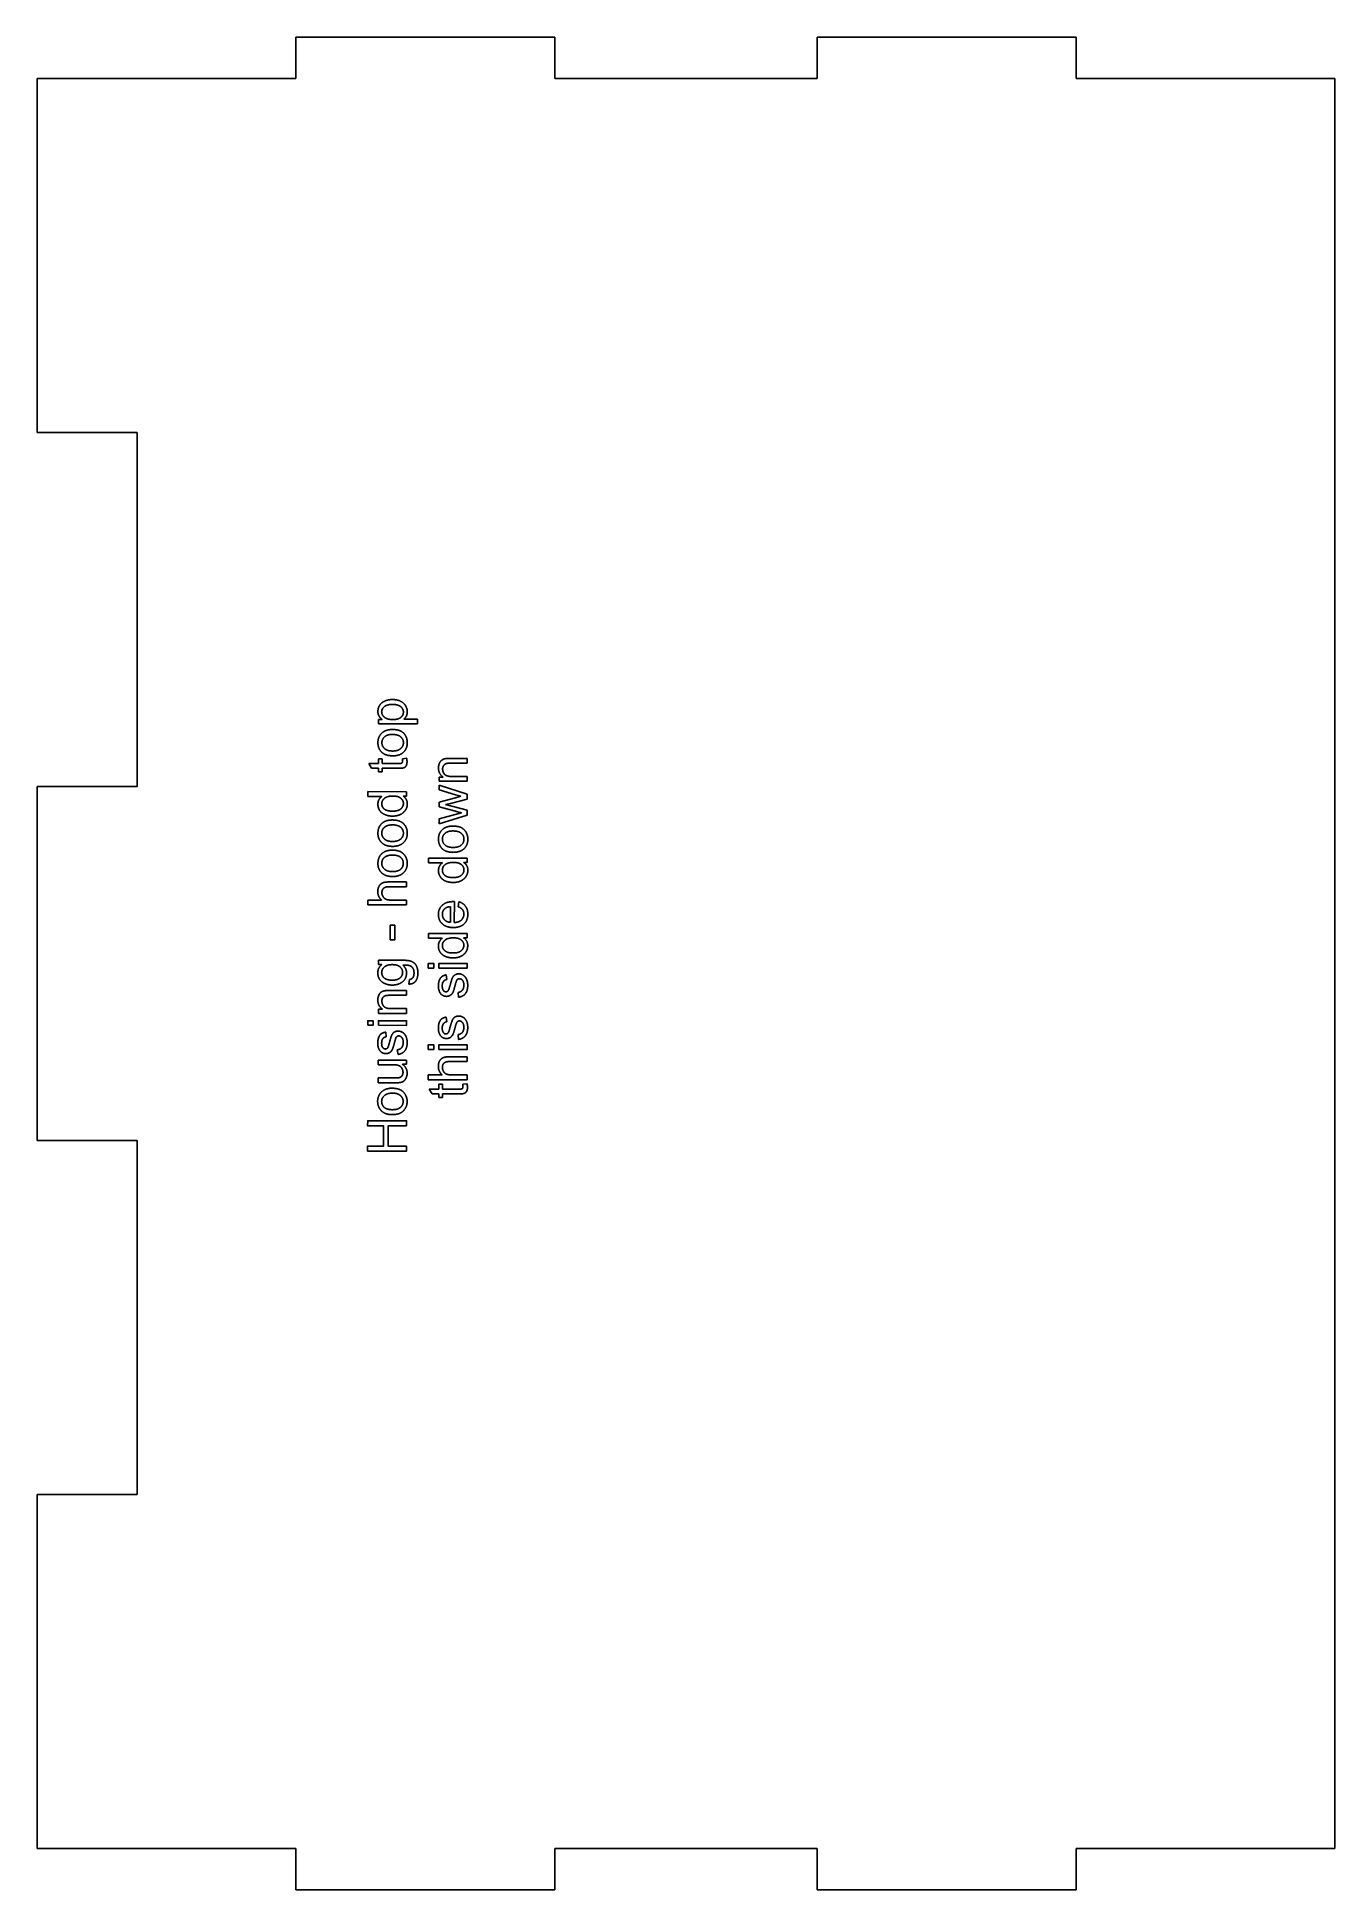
# Model space of a CAD drawing. Extents: x 35 to 135, y 38 to 182.
import ezdxf

# ---------------------------------------------------------------- set-up
doc = ezdxf.new("R2010")
doc.units = 0
doc.header["$MEASUREMENT"] = 0
doc.layers.get('0').update_dxf_attribs({"linetype": 'CONTINUOUS'})

msp = doc.modelspace()

# ---------------------------------------------------------------- linework, layer by layer
at = {"linetype": 'CONTINUOUS'}
for p, q in [((54.88, 178.43), (54.88, 181.63)), ((54.88, 181.63), (74.88, 181.63)), ((74.88, 181.63), (74.88, 178.43)), ((95.17, 178.43), (95.17, 181.63)), ((95.17, 181.63), (115.17, 181.63)), ((115.17, 181.63), (115.17, 178.43)), ((34.88, 151.07), (34.88, 178.43)), ((34.88, 178.43), (54.88, 178.43)), ((74.88, 178.43), (95.17, 178.43)), ((115.17, 178.43), (135.17, 178.43)), ((135.17, 178.43), (135.17, 41.63)), ((42.61, 151.07), (34.88, 151.07)), ((42.61, 123.71), (42.61, 151.07)), ((63.22, 128.91), (64.28, 128.91)), ((64.28, 128.91), (64.28, 128.54)), ((61.27, 128.54), (61.27, 128.88)), ((61.27, 128.88), (61.55, 128.88)), ((64.28, 128.54), (61.27, 128.54)), ((60.73, 125.12), (60.51, 125.48)), ((60.51, 125.48), (61.27, 125.48)), ((61.27, 125.12), (60.73, 125.12)), ((61.27, 125.48), (61.27, 125.85)), ((61.27, 125.85), (61.56, 125.85)), ((61.27, 124.85), (61.27, 125.12)), ((61.56, 124.85), (61.27, 124.85)), ((61.56, 125.85), (61.56, 125.48)), ((61.56, 125.48), (62.83, 125.48)), ((62.81, 125.12), (61.56, 125.12)), ((61.56, 125.12), (61.56, 124.85)), ((63.11, 125.85), (63.44, 125.9)), ((66.79, 125.88), (68.12, 125.88)), ((68.12, 125.51), (66.8, 125.51)), ((68.12, 125.88), (68.12, 125.51)), ((34.88, 96.35), (34.88, 123.71)), ((34.88, 123.71), (42.61, 123.71)), ((60.44, 122.94), (60.44, 123.31)), ((60.44, 123.31), (63.44, 123.3)), ((63.44, 123.3), (63.44, 122.96)), ((65.95, 124.11), (65.95, 124.44)), ((65.95, 124.44), (66.26, 124.44)), ((68.12, 124.11), (65.95, 124.11)), ((65.95, 123.45), (65.95, 123.8)), ((65.95, 123.8), (68.12, 123.12)), ((67.21, 123.07), (65.95, 123.45)), ((66.94, 124.48), (68.12, 124.48)), ((68.12, 124.48), (68.12, 124.11)), ((61.52, 122.94), (60.44, 122.94)), ((63.44, 122.96), (63.17, 122.96)), ((65.95, 122.51), (67.21, 122.84)), ((65.95, 122.14), (65.95, 122.51)), ((67.22, 121.79), (65.95, 122.14)), ((66.82, 122.4), (66.45, 122.31)), ((66.45, 122.31), (68.12, 121.87)), ((68.12, 122.74), (66.82, 122.4)), ((67.63, 122.95), (67.21, 123.07)), ((67.21, 122.84), (67.63, 122.95)), ((68.12, 123.12), (68.12, 122.74)), ((68.12, 121.87), (68.12, 121.49)), ((65.95, 121.2), (67.2, 121.55)), ((68.12, 121.49), (65.95, 120.82)), ((65.95, 120.82), (65.95, 121.2)), ((67.2, 121.55), (67.67, 121.68)), ((65.12, 117.81), (65.12, 118.18)), ((65.12, 118.18), (68.12, 118.17)), ((66.2, 117.81), (65.12, 117.81)), ((68.12, 117.83), (67.85, 117.83)), ((68.12, 118.17), (68.12, 117.83)), ((62.06, 116.33), (63.44, 116.33)), ((63.44, 116.33), (63.44, 115.96)), ((60.44, 114.56), (60.44, 114.93)), ((60.44, 114.93), (61.51, 114.93)), ((63.44, 114.56), (60.44, 114.56)), ((63.44, 115.96), (62.06, 115.96)), ((62.25, 114.93), (63.44, 114.93)), ((63.44, 114.93), (63.44, 114.56)), ((67.13, 114.81), (67.12, 113.19)), ((67.42, 114.42), (67.47, 114.8)), ((66.82, 113.21), (66.82, 114.42)), ((65.12, 111.98), (65.12, 112.35)), ((65.12, 112.35), (68.12, 112.35)), ((66.19, 111.98), (65.12, 111.98)), ((68.12, 112.01), (67.84, 112.01)), ((68.12, 112.35), (68.12, 112.01)), ((61.26, 109.94), (61.26, 110.28)), ((61.26, 110.28), (63.14, 110.28)), ((61.52, 109.94), (61.26, 109.94)), ((66.5, 109.15), (66.55, 108.79)), ((62.1, 107.94), (63.43, 107.94)), ((63.43, 107.57), (62.11, 107.57)), ((63.43, 107.94), (63.43, 107.57)), ((63.61, 108.44), (63.67, 108.79)), ((67.46, 107.42), (67.41, 107.79)), ((61.26, 106.17), (61.26, 106.51)), ((61.26, 106.51), (61.57, 106.51)), ((63.43, 106.17), (61.26, 106.17)), ((62.24, 106.54), (63.43, 106.54)), ((63.43, 106.54), (63.43, 106.17)), ((61.82, 104.72), (61.87, 104.36)), ((66.5, 105.89), (66.55, 105.53)), ((62.78, 103), (62.72, 103.36)), ((67.46, 104.16), (67.41, 104.53)), ((61.25, 102.2), (61.25, 102.57)), ((61.25, 102.57), (63.43, 102.57)), ((62.42, 102.2), (61.25, 102.2)), ((63.43, 102.24), (63.11, 102.24)), ((63.43, 102.57), (63.43, 102.24)), ((66.73, 102.82), (68.11, 102.82)), ((68.11, 102.45), (66.73, 102.45)), ((68.11, 102.82), (68.11, 102.45)), ((61.25, 100.81), (61.25, 101.18)), ((61.25, 101.18), (62.46, 101.18)), ((62.6, 100.81), (61.25, 100.81)), ((65.11, 101.05), (65.11, 101.42)), ((65.11, 101.42), (66.19, 101.42)), ((68.11, 101.05), (65.11, 101.05)), ((65.4, 99.95), (65.18, 100.32)), ((65.18, 100.32), (65.94, 100.32)), ((65.94, 100.32), (65.94, 100.69)), ((65.94, 100.69), (66.22, 100.69)), ((66.22, 100.69), (66.22, 100.32)), ((66.22, 100.32), (67.49, 100.32)), ((66.92, 101.42), (68.11, 101.42)), ((67.78, 100.69), (68.1, 100.74)), ((68.11, 101.42), (68.11, 101.05)), ((65.94, 99.95), (65.4, 99.95)), ((65.94, 99.68), (65.94, 99.95)), ((66.22, 99.68), (65.94, 99.68)), ((67.47, 99.95), (66.22, 99.95)), ((66.22, 99.95), (66.22, 99.68)), ((42.61, 96.35), (34.88, 96.35)), ((42.61, 68.99), (42.61, 96.35)), ((34.88, 41.63), (34.88, 68.99)), ((34.88, 68.99), (42.61, 68.99)), ((54.88, 41.63), (34.88, 41.63)), ((54.88, 38.43), (54.88, 41.63)), ((95.17, 41.63), (74.88, 41.63)), ((74.88, 41.63), (74.88, 38.43)), ((95.17, 38.43), (95.17, 41.63)), ((135.17, 41.63), (115.17, 41.63)), ((115.17, 41.63), (115.17, 38.43)), ((74.88, 38.43), (54.88, 38.43)), ((115.17, 38.43), (95.17, 38.43))]:
    msp.add_line(p, q, dxfattribs=at)
for points in [[(62.16, 111.86), (62.53, 111.86), (62.53, 112.99), (62.16, 112.99), (62.16, 111.86)], [(65.11, 109.67), (65.54, 109.67), (65.54, 110.04), (65.11, 110.04), (65.11, 109.67)], [(65.94, 109.67), (68.11, 109.67), (68.11, 110.04), (65.94, 110.04), (65.94, 109.67)], [(60.43, 105.25), (60.85, 105.25), (60.85, 105.61), (60.43, 105.61), (60.43, 105.25)], [(61.26, 105.25), (63.43, 105.24), (63.43, 105.61), (61.26, 105.61), (61.26, 105.25)], [(65.11, 103.38), (65.53, 103.38), (65.53, 103.75), (65.11, 103.75), (65.11, 103.38)], [(65.94, 103.38), (68.11, 103.38), (68.11, 103.75), (65.94, 103.75), (65.94, 103.38)], [(60.42, 95.52), (63.42, 95.52), (63.42, 95.92), (62.01, 95.92), (62.01, 97.48), (63.42, 97.47), (63.43, 97.87), (60.43, 97.87), (60.42, 97.48), (61.66, 97.48), (61.66, 95.92), (60.42, 95.92), (60.42, 95.52)]]:
    msp.add_lwpolyline(points, dxfattribs=at)
for points in [[(61.37, 130), (61.51, 130.21), (61.77, 130.32)], [(61.77, 130.32), (62.03, 130.43), (62.34, 130.43)], [(62.34, 130.43), (62.68, 130.43), (62.94, 130.31)], [(61.22, 129.51), (61.22, 129.79), (61.37, 130)], [(61.31, 129.15), (61.22, 129.3), (61.22, 129.51)], [(61.55, 128.88), (61.39, 129), (61.31, 129.15)], [(61.72, 129.88), (61.51, 129.71), (61.51, 129.47)], [(61.51, 129.47), (61.51, 129.24), (61.73, 129.06)], [(62.34, 130.05), (61.92, 130.05), (61.72, 129.88)], [(61.73, 129.06), (61.95, 128.88), (62.37, 128.88)], [(62.98, 129.88), (62.78, 130.05), (62.34, 130.05)], [(62.37, 128.88), (62.79, 128.88), (62.99, 129.05)], [(62.94, 130.31), (63.21, 130.19), (63.35, 129.96)], [(63.19, 129.46), (63.19, 129.7), (62.98, 129.88)], [(62.99, 129.05), (63.19, 129.22), (63.19, 129.46)], [(63.42, 129.15), (63.34, 129.01), (63.22, 128.91)], [(63.35, 129.96), (63.49, 129.73), (63.49, 129.48)], [(63.49, 129.48), (63.49, 129.3), (63.42, 129.15)], [(61.22, 127.1), (61.22, 127.54), (61.52, 127.83)], [(61.52, 127.83), (61.81, 128.11), (62.33, 128.11)], [(61.73, 127.55), (61.53, 127.37), (61.53, 127.09)], [(62.34, 127.73), (61.94, 127.73), (61.73, 127.55)], [(62.33, 128.11), (62.75, 128.11), (62.99, 127.99)], [(62.98, 127.55), (62.77, 127.73), (62.34, 127.73)], [(63.19, 127.09), (63.19, 127.37), (62.98, 127.55)], [(62.99, 127.99), (63.23, 127.86), (63.36, 127.62)], [(63.36, 127.62), (63.49, 127.38), (63.49, 127.09)], [(61.46, 126.41), (61.22, 126.69), (61.22, 127.1)], [(62.36, 126.08), (61.75, 126.08), (61.46, 126.41)], [(61.53, 127.09), (61.53, 126.82), (61.73, 126.64)], [(61.73, 126.64), (61.94, 126.45), (62.36, 126.45)], [(62.36, 126.45), (62.77, 126.45), (62.98, 126.64)], [(63.2, 126.36), (62.91, 126.07), (62.36, 126.08)], [(62.98, 126.64), (63.19, 126.82), (63.19, 127.09)], [(63.49, 127.09), (63.49, 126.64), (63.2, 126.36)], [(63.24, 125.16), (63.14, 125.12), (62.81, 125.12)], [(62.83, 125.48), (62.98, 125.48), (63.03, 125.5)], [(63.03, 125.5), (63.07, 125.52), (63.1, 125.56)], [(63.1, 125.56), (63.13, 125.61), (63.13, 125.69)], [(63.13, 125.69), (63.13, 125.75), (63.11, 125.85)], [(63.41, 125.32), (63.34, 125.2), (63.24, 125.16)], [(63.47, 125.63), (63.47, 125.43), (63.41, 125.32)], [(63.44, 125.9), (63.47, 125.75), (63.47, 125.63)], [(65.9, 125.14), (65.9, 125.33), (65.97, 125.5)], [(66.26, 124.44), (65.9, 124.68), (65.9, 125.14)], [(65.97, 125.5), (66.04, 125.66), (66.16, 125.74)], [(66.16, 125.74), (66.27, 125.83), (66.43, 125.86)], [(66.29, 125.31), (66.22, 125.21), (66.22, 125.06)], [(66.22, 125.06), (66.22, 124.82), (66.37, 124.65)], [(66.47, 125.47), (66.35, 125.42), (66.29, 125.31)], [(66.37, 124.65), (66.52, 124.48), (66.94, 124.48)], [(66.43, 125.86), (66.53, 125.88), (66.79, 125.88)], [(66.8, 125.51), (66.58, 125.51), (66.47, 125.47)], [(61.22, 122.34), (61.22, 122.54), (61.3, 122.69)], [(61.36, 121.85), (61.22, 122.07), (61.22, 122.34)], [(61.3, 122.69), (61.38, 122.84), (61.52, 122.94)], [(61.77, 121.53), (61.5, 121.64), (61.36, 121.85)], [(61.73, 122.8), (61.52, 122.63), (61.52, 122.37)], [(61.52, 122.37), (61.52, 122.13), (61.72, 121.96)], [(61.72, 121.96), (61.92, 121.8), (62.36, 121.8)], [(62.39, 122.97), (61.94, 122.97), (61.73, 122.8)], [(62.36, 121.8), (62.77, 121.8), (62.98, 121.97)], [(62.99, 122.8), (62.79, 122.97), (62.39, 122.97)], [(63.35, 121.88), (63.2, 121.66), (62.95, 121.54)], [(62.98, 121.97), (63.19, 122.15), (63.19, 122.39)], [(63.19, 122.39), (63.19, 122.63), (62.99, 122.8)], [(63.17, 122.96), (63.49, 122.76), (63.49, 122.35)], [(63.49, 122.35), (63.49, 122.09), (63.35, 121.88)], [(67.67, 121.68), (67.64, 121.68), (67.22, 121.79)], [(61.22, 120.1), (61.22, 120.55), (61.51, 120.84)], [(61.51, 120.84), (61.8, 121.12), (62.32, 121.12)], [(61.73, 120.56), (61.52, 120.38), (61.52, 120.1)], [(62.34, 120.74), (61.94, 120.74), (61.73, 120.56)], [(62.36, 121.42), (62.03, 121.42), (61.77, 121.53)], [(62.32, 121.12), (62.74, 121.12), (62.98, 120.99)], [(62.98, 120.56), (62.77, 120.74), (62.34, 120.74)], [(62.95, 121.54), (62.69, 121.42), (62.36, 121.42)], [(62.98, 120.99), (63.22, 120.87), (63.36, 120.63)], [(63.19, 120.1), (63.19, 120.38), (62.98, 120.56)], [(63.36, 120.63), (63.49, 120.39), (63.49, 120.1)], [(65.9, 119.64), (65.9, 120.09), (66.19, 120.37)], [(66.19, 120.37), (66.49, 120.65), (67, 120.65)], [(67, 120.65), (67.42, 120.65), (67.66, 120.53)], [(67.66, 120.53), (67.9, 120.4), (68.04, 120.16)], [(61.46, 119.42), (61.22, 119.7), (61.22, 120.1)], [(62.35, 119.08), (61.75, 119.09), (61.46, 119.42)], [(61.52, 120.1), (61.52, 119.83), (61.73, 119.65)], [(61.73, 119.65), (61.93, 119.46), (62.35, 119.46)], [(62.35, 119.46), (62.77, 119.46), (62.98, 119.65)], [(63.2, 119.37), (62.9, 119.08), (62.35, 119.08)], [(62.98, 119.65), (63.19, 119.83), (63.19, 120.1)], [(63.49, 120.1), (63.49, 119.65), (63.2, 119.37)], [(66.14, 118.95), (65.9, 119.23), (65.9, 119.64)], [(67.03, 118.62), (66.43, 118.62), (66.14, 118.95)], [(66.41, 120.09), (66.2, 119.91), (66.2, 119.64)], [(66.2, 119.64), (66.2, 119.36), (66.41, 119.18)], [(67.02, 120.27), (66.62, 120.28), (66.41, 120.09)], [(66.41, 119.18), (66.62, 119), (67.03, 119)], [(67.66, 120.09), (67.45, 120.27), (67.02, 120.27)], [(67.03, 119), (67.45, 119), (67.66, 119.18)], [(67.88, 118.9), (67.58, 118.62), (67.03, 118.62)], [(67.87, 119.64), (67.87, 119.91), (67.66, 120.09)], [(67.66, 119.18), (67.87, 119.36), (67.87, 119.64)], [(68.17, 119.64), (68.17, 119.18), (67.88, 118.9)], [(68.04, 120.16), (68.17, 119.92), (68.17, 119.64)], [(61.22, 117.77), (61.22, 118.22), (61.51, 118.51)], [(61.46, 117.09), (61.21, 117.37), (61.22, 117.77)], [(61.51, 118.51), (61.8, 118.79), (62.32, 118.79)], [(61.73, 118.23), (61.52, 118.05), (61.52, 117.77)], [(61.52, 117.77), (61.52, 117.5), (61.73, 117.32)], [(62.34, 118.41), (61.94, 118.41), (61.73, 118.23)], [(62.32, 118.79), (62.74, 118.79), (62.98, 118.66)], [(62.98, 118.23), (62.77, 118.41), (62.34, 118.41)], [(62.98, 118.66), (63.22, 118.54), (63.35, 118.3)], [(63.18, 117.77), (63.18, 118.05), (62.98, 118.23)], [(62.98, 117.31), (63.18, 117.5), (63.18, 117.77)], [(63.49, 117.77), (63.49, 117.32), (63.19, 117.03)], [(63.35, 118.3), (63.49, 118.06), (63.49, 117.77)], [(65.9, 117.21), (65.9, 117.41), (65.98, 117.56)], [(65.98, 117.56), (66.06, 117.71), (66.2, 117.81)], [(66.41, 117.67), (66.2, 117.5), (66.2, 117.24)], [(67.07, 117.84), (66.62, 117.84), (66.41, 117.67)], [(67.67, 117.67), (67.47, 117.84), (67.07, 117.84)], [(67.87, 117.26), (67.87, 117.5), (67.67, 117.67)], [(67.85, 117.83), (68.17, 117.63), (68.17, 117.23)], [(61.21, 115.58), (61.21, 115.82), (61.31, 116)], [(61.31, 116), (61.4, 116.18), (61.57, 116.25)], [(62.35, 116.75), (61.75, 116.75), (61.46, 117.09)], [(61.57, 116.25), (61.74, 116.33), (62.06, 116.33)], [(61.73, 117.32), (61.93, 117.13), (62.35, 117.13)], [(62.35, 117.13), (62.77, 117.13), (62.98, 117.31)], [(63.19, 117.03), (62.9, 116.75), (62.35, 116.75)], [(66.04, 116.73), (65.9, 116.94), (65.9, 117.21)], [(66.44, 116.4), (66.18, 116.51), (66.04, 116.73)], [(66.2, 117.24), (66.2, 117), (66.4, 116.83)], [(66.4, 116.83), (66.6, 116.67), (67.03, 116.67)], [(67.03, 116.29), (66.71, 116.29), (66.44, 116.4)], [(67.03, 116.67), (67.45, 116.67), (67.66, 116.84)], [(67.62, 116.41), (67.37, 116.29), (67.03, 116.29)], [(68.02, 116.75), (67.88, 116.53), (67.62, 116.41)], [(67.66, 116.84), (67.87, 117.02), (67.87, 117.26)], [(68.17, 117.23), (68.17, 116.97), (68.02, 116.75)], [(61.51, 114.93), (61.21, 115.19), (61.21, 115.58)], [(61.66, 115.84), (61.53, 115.72), (61.53, 115.5)], [(61.53, 115.5), (61.53, 115.34), (61.62, 115.2)], [(61.62, 115.2), (61.7, 115.05), (61.85, 114.99)], [(62.06, 115.96), (61.78, 115.96), (61.66, 115.84)], [(61.85, 114.99), (61.99, 114.93), (62.25, 114.93)], [(66.19, 114.53), (66.49, 114.81), (67.03, 114.81)], [(67.03, 114.81), (67.06, 114.81), (67.13, 114.81)], [(67.47, 114.8), (67.8, 114.71), (67.98, 114.46)], [(65.89, 113.82), (65.9, 114.26), (66.19, 114.53)], [(66.2, 113.09), (65.89, 113.37), (65.89, 113.82)], [(66.41, 114.28), (66.2, 114.11), (66.2, 113.83)], [(66.2, 113.83), (66.2, 113.57), (66.37, 113.4)], [(66.37, 113.4), (66.54, 113.23), (66.82, 113.21)], [(66.82, 114.42), (66.55, 114.4), (66.41, 114.28)], [(67.12, 113.19), (67.48, 113.21), (67.67, 113.39)], [(67.76, 114.19), (67.65, 114.33), (67.42, 114.42)], [(67.67, 113.39), (67.86, 113.57), (67.86, 113.84)], [(67.86, 113.84), (67.86, 114.05), (67.76, 114.19)], [(68.17, 113.84), (68.17, 113.36), (67.87, 113.08)], [(67.98, 114.46), (68.17, 114.22), (68.17, 113.84)], [(65.89, 111.38), (65.89, 111.58), (65.98, 111.73)], [(65.98, 111.73), (66.06, 111.89), (66.19, 111.98)], [(67.05, 112.81), (66.5, 112.81), (66.2, 113.09)], [(66.41, 111.84), (66.2, 111.67), (66.2, 111.42)], [(67.06, 112.01), (66.62, 112.01), (66.41, 111.84)], [(67.87, 113.08), (67.58, 112.81), (67.05, 112.81)], [(67.66, 111.84), (67.47, 112.01), (67.06, 112.01)], [(67.86, 111.43), (67.86, 111.68), (67.66, 111.84)], [(67.84, 112.01), (68.17, 111.8), (68.16, 111.4)], [(63.14, 110.28), (63.65, 110.28), (63.86, 110.17)], [(66.03, 110.9), (65.89, 111.12), (65.89, 111.38)], [(66.44, 110.57), (66.18, 110.68), (66.03, 110.9)], [(66.2, 111.42), (66.2, 111.17), (66.4, 111.01)], [(66.4, 111.01), (66.6, 110.84), (67.03, 110.84)], [(67.03, 110.46), (66.71, 110.46), (66.44, 110.57)], [(67.03, 110.84), (67.45, 110.84), (67.66, 111.02)], [(67.62, 110.58), (67.36, 110.46), (67.03, 110.46)], [(68.02, 110.92), (67.88, 110.7), (67.62, 110.58)], [(67.66, 111.02), (67.86, 111.19), (67.86, 111.43)], [(68.16, 111.4), (68.16, 111.14), (68.02, 110.92)], [(61.21, 109.31), (61.21, 109.69), (61.52, 109.94)], [(61.35, 108.8), (61.21, 109.02), (61.21, 109.31)], [(61.72, 109.76), (61.51, 109.58), (61.51, 109.33)], [(61.51, 109.33), (61.51, 109.09), (61.71, 108.91)], [(61.71, 108.91), (61.91, 108.74), (62.31, 108.74)], [(62.32, 109.94), (61.92, 109.94), (61.72, 109.76)], [(62.31, 108.74), (62.73, 108.74), (62.93, 108.91)], [(62.93, 109.76), (62.74, 109.94), (62.32, 109.94)], [(63.13, 109.34), (63.13, 109.59), (62.93, 109.76)], [(62.93, 108.91), (63.13, 109.08), (63.13, 109.34)], [(63.43, 109.3), (63.43, 108.85), (63.11, 108.61)], [(63.62, 109.88), (63.51, 109.91), (63.15, 109.9)], [(63.15, 109.9), (63.43, 109.66), (63.43, 109.3)], [(63.91, 109.69), (63.81, 109.83), (63.62, 109.88)], [(63.67, 108.79), (63.83, 108.82), (63.91, 108.92)], [(63.86, 110.17), (64.07, 110.07), (64.19, 109.85)], [(64.01, 109.29), (64.01, 109.55), (63.91, 109.69)], [(63.91, 108.92), (64.01, 109.06), (64.01, 109.29)], [(64.31, 109.3), (64.31, 108.91), (64.14, 108.67)], [(64.19, 109.85), (64.31, 109.62), (64.31, 109.3)], [(65.97, 108.74), (66.04, 108.93), (66.17, 109.02)], [(66.17, 109.02), (66.29, 109.11), (66.5, 109.15)], [(66.8, 108.35), (66.9, 108.74), (66.97, 108.9)], [(66.97, 108.9), (67.03, 109.05), (67.16, 109.14)], [(67.16, 109.14), (67.29, 109.23), (67.48, 109.23)], [(67.51, 108.85), (67.39, 108.85), (67.32, 108.74)], [(67.48, 109.23), (67.66, 109.23), (67.82, 109.12)], [(67.76, 108.73), (67.65, 108.85), (67.51, 108.85)], [(67.82, 109.12), (67.99, 109.01), (68.07, 108.81)], [(61.21, 107.2), (61.21, 107.39), (61.28, 107.56)], [(61.28, 107.56), (61.35, 107.72), (61.46, 107.81)], [(61.76, 108.48), (61.5, 108.59), (61.35, 108.8)], [(61.46, 107.81), (61.58, 107.89), (61.74, 107.92)], [(61.77, 107.53), (61.66, 107.49), (61.59, 107.38)], [(61.74, 107.92), (61.84, 107.94), (62.1, 107.94)], [(62.33, 108.36), (62.02, 108.36), (61.76, 108.48)], [(62.11, 107.57), (61.88, 107.57), (61.77, 107.53)], [(63.11, 108.61), (62.79, 108.36), (62.33, 108.36)], [(64.14, 108.67), (63.96, 108.43), (63.61, 108.44)], [(65.89, 108.29), (65.89, 108.54), (65.97, 108.74)], [(65.94, 107.97), (65.89, 108.12), (65.89, 108.29)], [(66.04, 107.73), (65.98, 107.82), (65.94, 107.97)], [(66.25, 107.55), (66.12, 107.62), (66.04, 107.73)], [(66.29, 108.64), (66.19, 108.53), (66.19, 108.31)], [(66.19, 108.31), (66.19, 108.06), (66.28, 107.95)], [(66.52, 107.49), (66.37, 107.49), (66.25, 107.55)], [(66.28, 107.95), (66.36, 107.84), (66.47, 107.84)], [(66.55, 108.79), (66.38, 108.76), (66.29, 108.64)], [(66.47, 107.84), (66.55, 107.84), (66.6, 107.89)], [(66.81, 107.57), (66.68, 107.49), (66.52, 107.49)], [(66.6, 107.89), (66.66, 107.93), (66.7, 108.03)], [(66.7, 108.03), (66.72, 108.08), (66.8, 108.35)], [(67.02, 107.8), (66.94, 107.65), (66.81, 107.57)], [(67.19, 108.36), (67.09, 107.96), (67.02, 107.8)], [(67.32, 108.74), (67.27, 108.67), (67.19, 108.36)], [(67.41, 107.79), (67.63, 107.82), (67.74, 107.96)], [(67.99, 107.71), (67.81, 107.48), (67.46, 107.42)], [(67.74, 107.96), (67.86, 108.1), (67.86, 108.35)], [(67.86, 108.35), (67.86, 108.6), (67.76, 108.73)], [(68.16, 108.35), (68.16, 107.93), (67.99, 107.71)], [(68.07, 108.81), (68.16, 108.61), (68.16, 108.35)], [(61.57, 106.51), (61.21, 106.75), (61.21, 107.2)], [(61.59, 107.38), (61.53, 107.27), (61.53, 107.12)], [(61.53, 107.12), (61.53, 106.88), (61.68, 106.71)], [(61.68, 106.71), (61.83, 106.54), (62.24, 106.54)], [(67.16, 105.88), (67.29, 105.97), (67.47, 105.97)], [(67.47, 105.97), (67.66, 105.97), (67.82, 105.86)], [(61.28, 104.31), (61.35, 104.5), (61.48, 104.6)], [(61.48, 104.6), (61.61, 104.69), (61.82, 104.72)], [(62.28, 104.47), (62.35, 104.63), (62.48, 104.72)], [(62.48, 104.72), (62.6, 104.81), (62.79, 104.8)], [(62.79, 104.8), (62.98, 104.8), (63.14, 104.7)], [(63.14, 104.7), (63.3, 104.59), (63.39, 104.39)], [(65.89, 105.03), (65.89, 105.28), (65.96, 105.48)], [(65.93, 104.71), (65.89, 104.86), (65.89, 105.03)], [(66.04, 104.47), (65.98, 104.56), (65.93, 104.71)], [(65.96, 105.48), (66.04, 105.67), (66.16, 105.76)], [(66.16, 105.76), (66.29, 105.85), (66.5, 105.89)], [(66.29, 105.38), (66.19, 105.27), (66.19, 105.05)], [(66.19, 105.05), (66.19, 104.8), (66.28, 104.69)], [(66.28, 104.69), (66.36, 104.58), (66.47, 104.58)], [(66.55, 105.53), (66.38, 105.5), (66.29, 105.38)], [(66.47, 104.58), (66.54, 104.58), (66.6, 104.63)], [(66.6, 104.63), (66.66, 104.67), (66.7, 104.77)], [(66.7, 104.77), (66.72, 104.82), (66.79, 105.09)], [(66.79, 105.09), (66.9, 105.48), (66.97, 105.64)], [(67.01, 104.54), (66.94, 104.39), (66.81, 104.31)], [(66.97, 105.64), (67.03, 105.79), (67.16, 105.88)], [(67.19, 105.1), (67.09, 104.7), (67.01, 104.54)], [(67.32, 105.48), (67.27, 105.41), (67.19, 105.1)], [(67.51, 105.59), (67.39, 105.59), (67.32, 105.48)], [(67.41, 104.53), (67.62, 104.56), (67.74, 104.7)], [(67.75, 105.47), (67.65, 105.59), (67.51, 105.59)], [(67.74, 104.7), (67.86, 104.84), (67.86, 105.09)], [(67.86, 105.09), (67.86, 105.34), (67.75, 105.47)], [(67.82, 105.86), (67.98, 105.75), (68.07, 105.55)], [(68.16, 105.09), (68.16, 104.67), (67.98, 104.45)], [(68.07, 105.55), (68.16, 105.35), (68.16, 105.09)], [(61.21, 103.86), (61.21, 104.12), (61.28, 104.31)], [(61.25, 103.54), (61.21, 103.69), (61.21, 103.86)], [(61.36, 103.31), (61.29, 103.4), (61.25, 103.54)], [(61.56, 103.13), (61.44, 103.2), (61.36, 103.31)], [(61.6, 104.22), (61.51, 104.1), (61.51, 103.89)], [(61.51, 103.89), (61.51, 103.64), (61.59, 103.53)], [(61.83, 103.06), (61.69, 103.06), (61.56, 103.13)], [(61.59, 103.53), (61.68, 103.42), (61.79, 103.42)], [(61.87, 104.36), (61.7, 104.34), (61.6, 104.22)], [(61.79, 103.42), (61.86, 103.42), (61.92, 103.46)], [(62.12, 103.14), (61.99, 103.06), (61.83, 103.06)], [(61.92, 103.46), (61.98, 103.51), (62.02, 103.6)], [(62.02, 103.6), (62.04, 103.66), (62.11, 103.93)], [(62.11, 103.93), (62.22, 104.32), (62.28, 104.47)], [(62.33, 103.38), (62.26, 103.22), (62.12, 103.14)], [(62.51, 103.94), (62.41, 103.54), (62.33, 103.38)], [(62.63, 104.32), (62.58, 104.24), (62.51, 103.94)], [(62.83, 104.43), (62.7, 104.43), (62.63, 104.32)], [(62.72, 103.36), (62.94, 103.39), (63.06, 103.53)], [(63.3, 103.28), (63.13, 103.06), (62.78, 103)], [(63.07, 104.3), (62.97, 104.43), (62.83, 104.43)], [(63.06, 103.53), (63.17, 103.68), (63.18, 103.93)], [(63.18, 103.93), (63.18, 104.18), (63.07, 104.3)], [(63.48, 103.93), (63.48, 103.51), (63.3, 103.28)], [(63.39, 104.39), (63.48, 104.18), (63.48, 103.93)], [(66.25, 104.29), (66.12, 104.36), (66.04, 104.47)], [(66.52, 104.23), (66.37, 104.23), (66.25, 104.29)], [(66.81, 104.31), (66.67, 104.23), (66.52, 104.23)], [(67.98, 104.45), (67.81, 104.22), (67.46, 104.16)], [(62.84, 102.14), (62.7, 102.2), (62.42, 102.2)], [(63.07, 101.94), (62.99, 102.08), (62.84, 102.14)], [(63.16, 101.62), (63.16, 101.79), (63.07, 101.94)], [(63.11, 102.24), (63.48, 101.99), (63.48, 101.55)], [(65.89, 102.07), (65.89, 102.31), (65.98, 102.49)], [(66.19, 101.42), (65.89, 101.68), (65.89, 102.07)], [(65.98, 102.49), (66.08, 102.67), (66.25, 102.74)], [(66.33, 102.33), (66.2, 102.21), (66.2, 101.99)], [(66.2, 101.99), (66.2, 101.83), (66.29, 101.69)], [(66.25, 102.74), (66.41, 102.82), (66.73, 102.82)], [(66.29, 101.69), (66.37, 101.54), (66.52, 101.48)], [(66.73, 102.45), (66.46, 102.45), (66.33, 102.33)], [(61.5, 100.1), (61.79, 100.39), (62.31, 100.39)], [(62.31, 100.39), (62.73, 100.38), (62.97, 100.26)], [(62.46, 101.18), (62.75, 101.18), (62.85, 101.2)], [(62.94, 100.83), (62.84, 100.81), (62.6, 100.81)], [(62.85, 101.2), (62.99, 101.23), (63.08, 101.35)], [(63.22, 100.94), (63.11, 100.86), (62.94, 100.83)], [(62.97, 100.26), (63.21, 100.13), (63.34, 99.89)], [(63.08, 101.35), (63.16, 101.46), (63.16, 101.62)], [(63.4, 101.19), (63.33, 101.02), (63.22, 100.94)], [(63.48, 101.55), (63.48, 101.36), (63.4, 101.19)], [(66.52, 101.48), (66.66, 101.42), (66.92, 101.42)], [(67.49, 100.32), (67.65, 100.32), (67.7, 100.34)], [(67.7, 100.34), (67.74, 100.36), (67.77, 100.4)], [(67.77, 100.4), (67.79, 100.45), (67.79, 100.53)], [(67.79, 100.53), (67.79, 100.59), (67.78, 100.69)], [(68.14, 100.46), (68.14, 100.26), (68.07, 100.15)], [(68.1, 100.74), (68.14, 100.59), (68.14, 100.46)], [(61.2, 99.37), (61.2, 99.82), (61.5, 100.1)], [(61.44, 98.69), (61.2, 98.97), (61.2, 99.37)], [(61.72, 99.82), (61.51, 99.64), (61.51, 99.37)], [(61.51, 99.37), (61.51, 99.09), (61.71, 98.91)], [(61.71, 98.91), (61.92, 98.73), (62.34, 98.73)], [(62.33, 100.01), (61.92, 100.01), (61.72, 99.82)], [(62.96, 99.82), (62.76, 100.01), (62.33, 100.01)], [(62.34, 98.73), (62.76, 98.73), (62.96, 98.91)], [(63.17, 99.37), (63.17, 99.64), (62.96, 99.82)], [(62.96, 98.91), (63.17, 99.09), (63.17, 99.37)], [(63.48, 99.37), (63.47, 98.91), (63.18, 98.63)], [(63.34, 99.89), (63.48, 99.65), (63.48, 99.37)], [(67.91, 100), (67.8, 99.95), (67.47, 99.95)], [(68.07, 100.15), (68.01, 100.04), (67.91, 100)], [(62.34, 98.35), (61.74, 98.35), (61.44, 98.69)], [(63.18, 98.63), (62.89, 98.35), (62.34, 98.35)]]:
    msp.add_open_spline(points, degree=2, dxfattribs=at)

doc.saveas('drawing.dxf')
